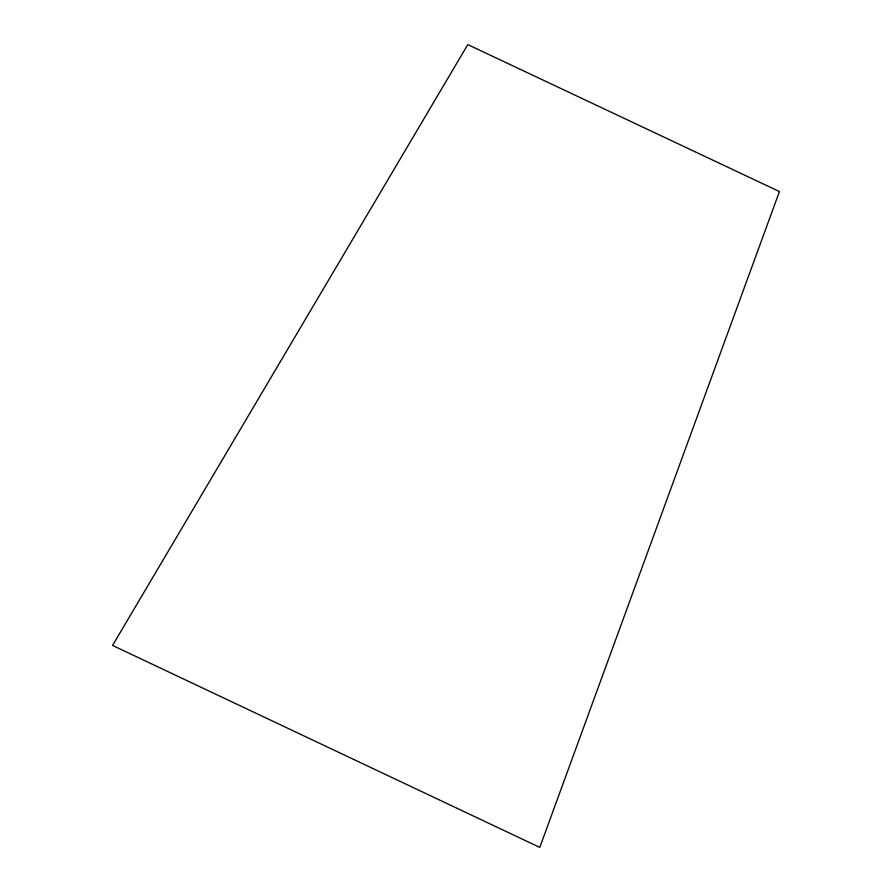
<?xml version="1.0" encoding="UTF-8"?>
<svg xmlns="http://www.w3.org/2000/svg" width="892" height="892" viewBox="0 0 892 892"><rect width="100%" height="100%" fill="white"/><g stroke="black" fill="none" stroke-linecap="round" stroke-linejoin="round"><path stroke-width="1.34" d="M779.43 191.557L539.783 847.4L112.57 645.44L467.809 44.6L779.43 191.557"/></g></svg>
